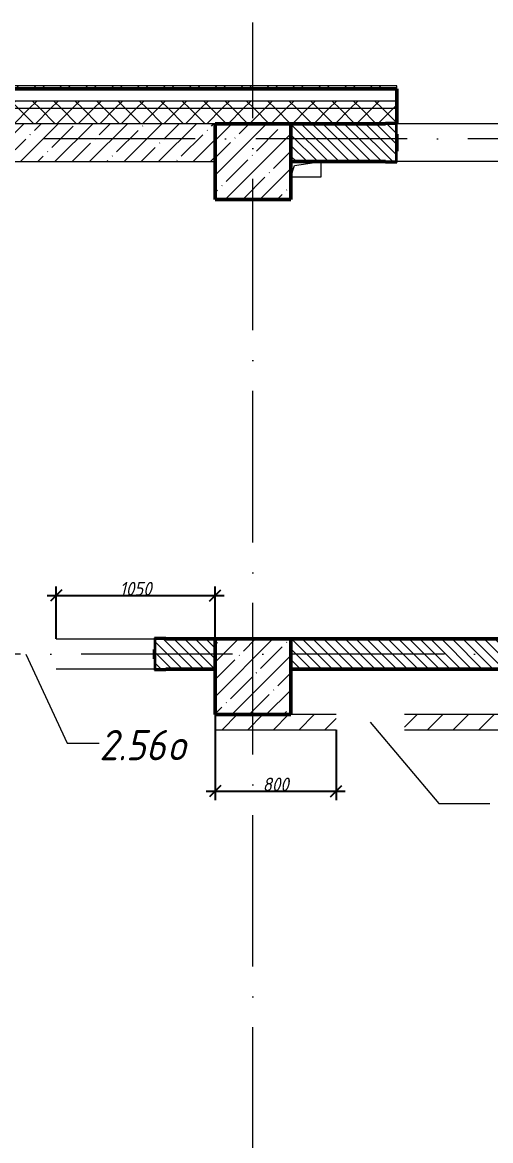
# Model space of a CAD drawing. Header units: millimetres. Extents: x -537608 to 253996, y -217170 to 186033.
# Drawn here: x -160122 to -157027, y -53969 to -46588 of the extents above; entities that cross this region are included whole.
import ezdxf

# ---------------------------------------------------------------- set-up
doc = ezdxf.new("R2010")
doc.units = ezdxf.units.MM
doc.linetypes.add('50_200_ШТРИХ_1Т_ш5_п1_п1_', pattern=[1400, 1000, -200, 0, -200])
for name, color, linetype, lineweight in [('A-____-____-DIMS', 7, 'Continuous', 9), ('A-GENM-____-MCUT', 7, 'Continuous', 25), ('A-GENM-____-OTLN', 7, 'Continuous', 9), ('A-GENM-____-OTLN-1', 7, 'Continuous', 25), ('A-GLAZ-____-IDEN', 7, 'Continuous', 9), ('A-WALL-____-MCUT-1', 7, 'Continuous', 9), ('A-WALL-____-MCUT-2', 7, 'Continuous', 50), ('A-WALL-____-MCUT-3', 7, 'Continuous', 9), ('A-WALL-____-OTLN', 7, 'Continuous', 9), ('A-WALL-____-PATT-1', 7, 'Continuous', 9), ('A-WALL-FNSH-MCUT-1', 7, 'Continuous', 9), ('I-WALL-____-OTLN', 7, 'Continuous', 9), ('S-COLS-____-MCUT', 7, 'Continuous', 50), ('S-COLS-____-OTLN', 7, 'Continuous', 9), ('S-GRID-____-OTLN-1', 7, '50_200_ШТРИХ_1Т_ш5_п1_п1_', 9)]:
    doc.layers.add(name, color=color, linetype=linetype, lineweight=lineweight)
doc.styles.add('ISOCPEUR_I_7', font='isocpeui.ttf', dxfattribs={"width": 0.9, "height": 90})
doc.styles.add('ISOCPEUR_I_9', font='isocpeui.ttf', dxfattribs={"width": 0.9, "height": 250})
doc.dimstyles.new('ISO-1_8_0_9К_СРЕДНИЙ_Кладочные_2', dxfattribs={"dimscale": 304.8, "dimtxt": 89.638306, "dimasz": 0.246063, "dimexe": 0.19685, "dimexo": 0, "dimgap": 0, "dimtad": 1, "dimdec": 3, "dimrnd": 0.001, "dimdsep": 46, "dimtxsty": 'ISOCPEUR_I_7', "dimblk1": 'OBLIQUE', "dimblk2": 'OBLIQUE', "dimsah": 1, "dimcen": 0.09, "dimdle": 0.19685, "dimazin": 0, "dimtfac": 1, "dimtdec": 4, "dimtix": 1, "dimtmove": 1, "dimatfit": 3, "dimfxl": 1, "dimtvp": 1, "dimtolj": 1, "dimtzin": 0, "dimarcsym": 2})
pattern_1 = [(45, (-184647.67, -56738.29), (-70.71068, 70.71068), []), (135, (-184647.67, -56738.29), (-70.71068, -70.71068), [])]
pattern_2 = [(135, (-184647.673, -56738.29), (-35.35534, -35.35534), [])]

# ---------------------------------------------------------------- blocks, each defined once
blk = doc.blocks.new('BSC_Колонна _Прямоугольная - 500х500-V86-АР1_План отверстий 2 этажа в осях 1-64_А-ГГ')
at = {"layer": 'S-COLS-____-OTLN'}
h = blk.add_hatch(dxfattribs=at)
h.set_pattern_fill('FP_115', color=256, style=0, pattern_type=2)
h.set_pattern_definition([(45, (-26050, -5831.04), (-114.0493, 114.0493), []), (45, (-25935.95, -5831.04), (-114.0493, 114.0493), [201.613, -40.323, 3.353, -36.97])])
h.paths.add_polyline_path([(-250, -250), (250, -250), (250, 250), (-250, 250)], flags=0)
at = {"layer": 'S-COLS-____-MCUT'}
for p, q in [((250, 250), (-250, 250)), ((-250, 250), (-250, -250)), ((250, -250), (250, 250)), ((-250, -250), (250, -250))]:
    blk.add_line(p, q, dxfattribs=at)
blk = doc.blocks.new('BSC_Колонна _Прямоугольная - 500х500-V99-АР1_План отверстий 2 этажа в осях 1-64_А-ГГ')
at = {"layer": 'S-COLS-____-OTLN'}
h = blk.add_hatch(dxfattribs=at)
h.set_pattern_fill('FP_128', color=256, style=0, pattern_type=2)
h.set_pattern_definition([(45, (-26050, -9231.04), (-114.04925, 114.04925), []), (45, (-25935.95, -9231.04), (-114.04925, 114.04925), [201.613, -40.323, 3.353, -36.97])])
h.paths.add_polyline_path([(-250, -250), (250, -250), (250, 250), (-250, 250)], flags=0)
at = {"layer": 'S-COLS-____-MCUT'}
for p, q in [((250, 250), (-250, 250)), ((-250, 250), (-250, -250)), ((250, -250), (250, 250)), ((-250, -250), (250, -250))]:
    blk.add_line(p, q, dxfattribs=at)
blk = doc.blocks.new('Фахверк_СКБ_Уголок - 250_2700-27497298-АР1_План отверстий 2 этажа в осях 1-64_А-ГГ')
at = {"layer": 'A-GENM-____-MCUT'}
for p, q in [((200, 181), (125, 181)), ((125, 181), (125, 106)), ((131, 106), (131, 175)), ((131, 175), (200, 175)), ((200, 175), (200, 181)), ((125, 106), (131, 106)), ((131, -6), (125, -6)), ((125, -6), (125, -81)), ((131, -75), (131, -6)), ((125, -81), (200, -81)), ((200, -75), (131, -75)), ((200, -81), (200, -75))]:
    blk.add_line(p, q, dxfattribs=at)
blk = doc.blocks.new('Фахверк_СКБ_Уголок - 200_3960-28268576-АР1_План отверстий 2 этажа в осях 1-64_А-ГГ')
at = {"layer": 'A-GENM-____-MCUT'}
for p, q in [((200, 156), (125, 156)), ((125, 156), (125, 81)), ((131, 81), (131, 150)), ((131, 150), (200, 150)), ((200, 150), (200, 156)), ((125, 81), (131, 81)), ((131, 19), (125, 19)), ((125, 19), (125, -56)), ((131, -50), (131, 19)), ((125, -56), (200, -56)), ((200, -50), (131, -50)), ((200, -56), (200, -50))]:
    blk.add_line(p, q, dxfattribs=at)
blk = doc.blocks.new('AR_Отверстие прямоугольное _в плите_ - AR_Отверстие прямоугольное _в плите_-V166-АР1_План отверстий 2 этажа в осях 1-64_А-ГГ')
at = {"layer": 'A-GENM-____-OTLN'}
for p, q in [((-100, -50), (-75, 25)), ((-75, 25), (100, 50)), ((100, -50), (100, 50)), ((-100, -50), (100, -50))]:
    blk.add_line(p, q, dxfattribs=at)
blk = doc.blocks.new('_Oblique')
at = {"color": 0, "linetype": 'ByBlock', "lineweight": -2}
blk.add_line((-0.5, -0.5), (0.5, 0.5), dxfattribs=at)
blk = doc.blocks.new('*D2433')
at = {"layer": 'A-____-____-DIMS', "color": 0, "lineweight": -2, "transparency": 16777216}
for p, q in [((-158847.7, -51157.2), (-158847.7, -51722.9)), ((-158047.7, -51257.2), (-158047.7, -51722.9)), ((-158907.7, -51662.9), (-157987.7, -51662.9))]:
    blk.add_line(p, q, dxfattribs=at)
at = {"layer": 'Defpoints', "color": 0, "transparency": 16777216}
for p in [(-158847.7, -51157.2), (-158047.7, -51257.2), (-158047.7, -51662.9)]:
    blk.add_point(p, dxfattribs=at)
at = {"layer": 'A-____-____-DIMS', "color": 0, "lineweight": -2, "transparency": 16777216, "xscale": 75, "yscale": 75, "zscale": 75, "rotation": 180}
blk.add_blockref('_Oblique', (-158847.7, -51662.9), dxfattribs=at)
at = {"layer": 'A-____-____-DIMS', "color": 0, "lineweight": -2, "transparency": 16777216, "xscale": 75, "yscale": 75, "zscale": 75}
blk.add_blockref('_Oblique', (-158047.7, -51662.9), dxfattribs=at)
at = {"layer": 'A-____-____-DIMS', "color": 0, "transparency": 16777216, "insert": (-158447.7, -51617.9), "char_height": 90, "width": 409.578, "attachment_point": 5, "style": 'ISOCPEUR_I_7'}
blk.add_mtext('\\A1;800', dxfattribs=at)
blk = doc.blocks.new('*D2434')
at = {"layer": 'A-____-____-DIMS', "color": 0, "lineweight": -2, "transparency": 16777216}
for p, q in [((-159897.7, -50657.2), (-159897.7, -50311.2)), ((-158847.7, -50657.2), (-158847.7, -50311.2)), ((-159957.7, -50371.2), (-158787.7, -50371.2))]:
    blk.add_line(p, q, dxfattribs=at)
at = {"layer": 'Defpoints', "color": 0, "transparency": 16777216}
for p in [(-158847.7, -50371.2), (-159897.7, -50657.2), (-158847.7, -50657.2)]:
    blk.add_point(p, dxfattribs=at)
at = {"layer": 'A-____-____-DIMS', "color": 0, "lineweight": -2, "transparency": 16777216, "xscale": 75, "yscale": 75, "zscale": 75, "rotation": 180}
blk.add_blockref('_Oblique', (-159897.7, -50371.2), dxfattribs=at)
at = {"layer": 'A-____-____-DIMS', "color": 0, "lineweight": -2, "transparency": 16777216, "xscale": 75, "yscale": 75, "zscale": 75}
blk.add_blockref('_Oblique', (-158847.7, -50371.2), dxfattribs=at)
at = {"layer": 'A-____-____-DIMS', "color": 0, "transparency": 16777216, "insert": (-159372.7, -50326.2), "char_height": 90, "width": 504.733, "attachment_point": 5, "style": 'ISOCPEUR_I_7'}
blk.add_mtext('\\A1;1050', dxfattribs=at)

msp = doc.modelspace()

# ---------------------------------------------------------------- hatches: boundary and pattern name
at = {"layer": 'A-WALL-____-PATT-1'}
h = msp.add_hatch(dxfattribs=at)
h.set_pattern_fill('FP_3', color=256, style=0, pattern_type=2)
h.set_pattern_definition([(45, (-184647.67, -56738.29), (-85.5366, 85.5366), []), (45, (-184590.65, -56738.29), (-85.5366, 85.5366), [])])
h.paths.add_polyline_path([(-146332.6725, -47027.2474), (-146332.6725, -47007.2474), (-146847.6725, -47007.2474), (-146847.6725, -47027.2474)], flags=0)
h.paths.add_polyline_path([(-148647.6725, -47027.2474), (-148647.6725, -47007.2474), (-149847.6725, -47007.2474), (-149847.6725, -47027.2474), (-149312.0764, -47027.2474)], flags=0)
h.paths.add_polyline_path([(-157647.6725, -47027.2474), (-157647.6725, -47007.2474), (-160797.6725, -47007.2474), (-160797.6725, -47027.2474), (-159916.8621, -47027.2474)], flags=0)
h = msp.add_hatch(dxfattribs=at)
h.set_pattern_fill('FP_1', color=256, style=0, pattern_type=2)
h.set_pattern_definition(pattern_1)
h.paths.add_polyline_path([(-110297.6725, -47157.2474), (-110297.6725, -47107.2474), (-116647.6725, -47107.2474), (-116647.6725, -47157.2474), (-110427.862, -47157.2474)], flags=0)
h.paths.add_polyline_path([(-119265.1835, -47157.2474), (-118447.6725, -47157.2474), (-118447.6725, -47107.2474), (-119647.6725, -47107.2474), (-119647.6725, -47157.2474)], flags=0)
h.paths.add_polyline_path([(-121447.6725, -47157.2474), (-121447.6725, -47107.2474), (-122647.6725, -47107.2474), (-122647.6725, -47157.2474), (-121916.3799, -47157.2474)], flags=0)
h.paths.add_polyline_path([(-124447.6725, -47157.2474), (-124447.6725, -47107.2474), (-125647.6725, -47107.2474), (-125647.6725, -47157.2474), (-124567.5763, -47157.2474)], flags=0)
h.paths.add_polyline_path([(-127447.6725, -47157.2474), (-127447.6725, -47107.2474), (-128647.6725, -47107.2474), (-128647.6725, -47157.2474), (-128102.5049, -47157.2474)], flags=0)
h.paths.add_polyline_path([(-131647.6725, -47157.2474), (-130447.6725, -47157.2474), (-130447.6725, -47107.2474), (-131647.6725, -47107.2474)], flags=0)
h.paths.add_polyline_path([(-134647.6725, -47157.2474), (-133447.6725, -47157.2474), (-133447.6725, -47107.2474), (-134647.6725, -47107.2474)], flags=0)
h.paths.add_polyline_path([(-136939.8263, -47157.2474), (-136447.6725, -47157.2474), (-136447.6725, -47107.2474), (-137647.6725, -47107.2474), (-137647.6725, -47157.2474)], flags=0)
h.paths.add_polyline_path([(-139447.6725, -47157.2474), (-139447.6725, -47107.2474), (-140647.6725, -47107.2474), (-140647.6725, -47157.2474), (-140474.7549, -47157.2474)], flags=0)
h.paths.add_polyline_path([(-142447.6725, -47157.2474), (-142447.6725, -47107.2474), (-143647.6725, -47107.2474), (-143647.6725, -47157.2474), (-143125.9514, -47157.2474)], flags=0)
h.paths.add_polyline_path([(-146847.6725, -47157.2474), (-145447.6725, -47157.2474), (-145447.6725, -47107.2474), (-146847.6725, -47107.2474)], flags=0)
h.paths.add_polyline_path([(-148647.6725, -47157.2474), (-148647.6725, -47107.2474), (-149847.6725, -47107.2474), (-149847.6725, -47157.2474), (-149312.0764, -47157.2474)], flags=0)
h.paths.add_polyline_path([(-157647.6725, -47157.2474), (-157647.6725, -47107.2474), (-160817.6725, -47107.2474), (-160817.6725, -47157.2474), (-159916.8621, -47157.2474)], flags=0)
h = msp.add_hatch(dxfattribs=at)
h.set_pattern_fill('FP_1', color=256, style=0, pattern_type=2)
h.set_pattern_definition(pattern_1)
h.paths.add_polyline_path([(-110297.6725, -47257.2474), (-110297.6725, -47157.2474), (-116647.6725, -47157.2474), (-116647.6725, -47251.2474), (-116572.6725, -47251.2474), (-116572.6725, -47257.2474), (-110427.862, -47257.2474)], flags=0)
h.paths.add_polyline_path([(-119265.1835, -47257.2474), (-118522.6725, -47257.2474), (-118522.6725, -47251.2474), (-118447.6725, -47251.2474), (-118447.6725, -47157.2474), (-119647.6725, -47157.2474), (-119647.6725, -47251.2474), (-119572.6725, -47251.2474), (-119572.6725, -47257.2474)], flags=0)
h.paths.add_polyline_path([(-121522.6725, -47257.2474), (-121522.6725, -47251.2474), (-121447.6725, -47251.2474), (-121447.6725, -47157.2474), (-122647.6725, -47157.2474), (-122647.6725, -47251.2474), (-122572.6725, -47251.2474), (-122572.6725, -47257.2474), (-121797.6725, -47257.2474)], flags=0)
h.paths.add_polyline_path([(-125297.6725, -47257.2474), (-124522.6725, -47257.2474), (-124522.6725, -47251.2474), (-124447.6725, -47251.2474), (-124447.6725, -47157.2474), (-125647.6725, -47157.2474), (-125647.6725, -47251.2474), (-125572.6725, -47251.2474), (-125572.6725, -47257.2474), (-125451.3085, -47257.2474)], flags=0)
h.paths.add_polyline_path([(-128102.5049, -47257.2474), (-127522.6725, -47257.2474), (-127522.6725, -47251.2474), (-127447.6725, -47251.2474), (-127447.6725, -47157.2474), (-128647.6725, -47157.2474), (-128647.6725, -47251.2474), (-128572.6725, -47251.2474), (-128572.6725, -47257.2474)], flags=0)
h.paths.add_polyline_path([(-130797.6725, -47257.2474), (-130522.6725, -47257.2474), (-130522.6725, -47251.2474), (-130447.6725, -47251.2474), (-130447.6725, -47157.2474), (-131647.6725, -47157.2474), (-131647.6725, -47251.2474), (-131572.6725, -47251.2474), (-131572.6725, -47257.2474), (-131297.6725, -47257.2474)], flags=0)
h.paths.add_polyline_path([(-133797.6725, -47257.2474), (-133522.6725, -47257.2474), (-133522.6725, -47251.2474), (-133447.6725, -47251.2474), (-133447.6725, -47157.2474), (-134647.6725, -47157.2474), (-134647.6725, -47251.2474), (-134572.6725, -47251.2474), (-134572.6725, -47257.2474), (-134288.6299, -47257.2474)], flags=0)
h.paths.add_polyline_path([(-136522.6725, -47257.2474), (-136522.6725, -47251.2474), (-136447.6725, -47251.2474), (-136447.6725, -47157.2474), (-137647.6725, -47157.2474), (-137647.6725, -47251.2474), (-137572.6725, -47251.2474), (-137572.6725, -47257.2474), (-136939.8263, -47257.2474)], flags=0)
h.paths.add_polyline_path([(-139522.6725, -47257.2474), (-139522.6725, -47251.2474), (-139447.6725, -47251.2474), (-139447.6725, -47157.2474), (-140647.6725, -47157.2474), (-140647.6725, -47251.2474), (-140572.6725, -47251.2474), (-140572.6725, -47257.2474), (-139797.6725, -47257.2474)], flags=0)
h.paths.add_polyline_path([(-143572.6725, -47257.2474), (-142522.6725, -47257.2474), (-142522.6725, -47251.2474), (-142447.6725, -47251.2474), (-142447.6725, -47157.2474), (-143647.6725, -47157.2474), (-143647.6725, -47251.2474), (-143572.6725, -47251.2474)], flags=0)
h.paths.add_polyline_path([(-145797.6725, -47257.2474), (-145522.6725, -47257.2474), (-145522.6725, -47251.2474), (-145447.6725, -47251.2474), (-145447.6725, -47157.2474), (-146847.6725, -47157.2474), (-146847.6725, -47257.2474), (-146347.6725, -47257.2474)], flags=0)
h.paths.add_polyline_path([(-149312.0764, -47257.2474), (-148722.6725, -47257.2474), (-148722.6725, -47251.2474), (-148647.6725, -47251.2474), (-148647.6725, -47157.2474), (-149847.6725, -47157.2474), (-149847.6725, -47257.2474), (-149347.6725, -47257.2474)], flags=0)
h.paths.add_polyline_path([(-157722.6725, -47257.2474), (-157722.6725, -47251.2474), (-157647.6725, -47251.2474), (-157647.6725, -47157.2474), (-160817.6725, -47157.2474), (-160817.6725, -47257.2474), (-158347.6725, -47257.2474)], flags=0)
h = msp.add_hatch(dxfattribs=at)
h.set_pattern_fill('FP_25', color=256, style=0, pattern_type=2)
h.set_pattern_definition([(45, (-184647.67, -56738.29), (-114.0493, 114.0493), []), (45, (-184533.62, -56738.29), (-114.0493, 114.0493), [201.612, -40.322, 3.353, -36.97])])
h.paths.add_polyline_path([(-158847.6725, -47507.2474), (-158847.6725, -47257.2474), (-161097.6725, -47257.2474), (-161097.6725, -47507.2474), (-159916.8621, -47507.2474)], flags=0)
h = msp.add_hatch(dxfattribs=at)
h.set_pattern_fill('FP_6', color=256, style=0, pattern_type=2)
h.set_pattern_definition(pattern_2)
h.paths.add_polyline_path([(-157722.6725, -47507.2474), (-157653.6725, -47507.2474), (-157653.6725, -47438.2474), (-157647.6725, -47438.2474), (-157647.6725, -47326.2474), (-157653.6725, -47326.2474), (-157653.6725, -47257.2474), (-158347.6725, -47257.2474), (-158347.6725, -47507.2474)], flags=0)
h = msp.add_hatch(dxfattribs=at)
h.set_pattern_fill('FP_6', color=256, style=0, pattern_type=2)
h.set_pattern_definition(pattern_2)
h.paths.add_polyline_path([(-159241.6725, -50857.2474), (-158847.6725, -50857.2474), (-158847.6725, -50657.2474), (-159241.6725, -50657.2474), (-159241.6725, -50726.2474), (-159247.6725, -50726.2474), (-159247.6725, -50788.2474), (-159241.6725, -50788.2474), (-159241.6725, -50854.2474)], flags=0)
h.paths.add_polyline_path([(-161022.6725, -50857.2474), (-160953.6725, -50857.2474), (-160953.6725, -50788.2474), (-160947.6725, -50788.2474), (-160947.6725, -50726.2474), (-160953.6725, -50726.2474), (-160953.6725, -50657.2474), (-161797.6725, -50657.2474), (-161797.6725, -50857.2474), (-161684.3264, -50857.2474)], flags=0)
h.paths.add_polyline_path([(-162347.6725, -50857.2474), (-162197.6725, -50857.2474), (-162197.6725, -50657.2474), (-162347.6725, -50657.2474)], flags=0)
h = msp.add_hatch(dxfattribs=at)
h.set_pattern_fill('FP_6', color=256, style=0, pattern_type=2)
h.set_pattern_definition(pattern_2)
h.paths.add_polyline_path([(-155847.6725, -50857.2474), (-155847.6725, -50657.2474), (-158347.6725, -50657.2474), (-158347.6725, -50857.2474), (-156381.9335, -50857.2474)], flags=0)
h = msp.add_hatch(dxfattribs=at)
h.set_pattern_fill('FP_4', color=256, style=0, pattern_type=2)
h.set_pattern_definition([(45, (-184647.67, -56738.29), (-84.8528, 84.8528), [])])
h.paths.add_polyline_path([(-158047.6725, -51257.2474), (-158047.6725, -51157.2474), (-158847.6725, -51157.2474), (-158847.6725, -51257.2474), (-158347.6725, -51257.2474)], flags=0)
h.paths.add_polyline_path([(-157597.6725, -51257.2474), (-155747.6725, -51257.2474), (-155747.6725, -51157.2474), (-157597.6725, -51157.2474), (-157597.6725, -51198.9141)], flags=0)

# ---------------------------------------------------------------- linework, layer by layer
at = {"layer": 'A-GLAZ-____-IDEN'}
for p, q in [((-160097.6725, -50757.2474), (-159825.5304, -51346.0748)), ((-157822.6725, -51207.2474), (-157369.16, -51743.0748)), ((-159825.5304, -51346.0748), (-159613.0002, -51346.0748)), ((-157369.16, -51743.0748), (-157033.9251, -51743.0748))]:
    msp.add_line(p, q, dxfattribs=at)
at = {"layer": 'A-WALL-____-MCUT-1'}
for p, q in [((-158847.6725, -47257.2474), (-161997.6725, -47257.2474)), ((-161997.6725, -47507.2474), (-158847.6725, -47507.2474))]:
    msp.add_line(p, q, dxfattribs=at)
at = {"layer": 'A-WALL-____-MCUT-2'}
for p, q in [((-157647.6725, -47027.2474), (-160817.6725, -47027.2474)), ((-157647.6725, -47251.2474), (-157647.6725, -47027.2474)), ((-158347.6725, -47257.2474), (-157722.6725, -47257.2474)), ((-157647.6725, -47438.2474), (-157647.6725, -47326.2474)), ((-158347.6725, -47507.2474), (-157722.6725, -47507.2474)), ((-158847.6725, -50657.2474), (-159172.6725, -50657.2474)), ((-155847.6725, -50657.2474), (-158347.6725, -50657.2474)), ((-159247.6725, -50726.2474), (-159247.6725, -50788.2474)), ((-159172.6725, -50857.2474), (-158847.6725, -50857.2474)), ((-158347.6725, -50857.2474), (-155847.6725, -50857.2474))]:
    msp.add_line(p, q, dxfattribs=at)
at = {"layer": 'A-WALL-____-MCUT-3'}
for p, q in [((-157647.6725, -47107.2474), (-160817.6725, -47107.2474)), ((-157647.6725, -47157.2474), (-160817.6725, -47157.2474))]:
    msp.add_line(p, q, dxfattribs=at)
at = {"layer": 'A-WALL-____-OTLN'}
for p, q in [((-155847.6725, -47257.2474), (-157647.6725, -47257.2474)), ((-155847.6725, -47507.2474), (-157647.6725, -47507.2474))]:
    msp.add_line(p, q, dxfattribs=at)
at = {"layer": 'A-WALL-FNSH-MCUT-1'}
for p, q in [((-157647.6725, -47007.2474), (-160797.6725, -47007.2474)), ((-157647.6725, -47027.2474), (-157647.6725, -47007.2474)), ((-157647.6725, -47027.2474), (-157647.6725, -47027.2474)), ((-158847.6725, -51157.2474), (-158847.6725, -51257.2474)), ((-158047.6725, -51157.2474), (-158347.6725, -51157.2474)), ((-155847.6725, -51157.2474), (-157597.6725, -51157.2474)), ((-158847.6725, -51257.2474), (-158047.6725, -51257.2474)), ((-157597.6725, -51257.2474), (-155847.6725, -51257.2474))]:
    msp.add_line(p, q, dxfattribs=at)
at = {"layer": 'I-WALL-____-OTLN'}
for p, q in [((-159897.6725, -50657.2474), (-159247.6725, -50657.2474)), ((-159247.6725, -50857.2474), (-159897.6725, -50857.2474))]:
    msp.add_line(p, q, dxfattribs=at)
at = {"layer": 'S-GRID-____-OTLN-1'}
for p, q in [((-158597.6725, -61220.8957), (-158597.6725, -46587.75)), ((-80573.2659, -47357.2474), (-189093.2365, -47357.2474)), ((-94328.8852, -50757.2474), (-189316.4427, -50757.2474))]:
    msp.add_line(p, q, dxfattribs=at)

# ---------------------------------------------------------------- block references
at = {"layer": 'A-GENM-____-OTLN'}
msp.add_blockref('AR_Отверстие прямоугольное _в плите_ - AR_Отверстие прямоугольное _в плите_-V166-АР1_План отверстий 2 этажа в осях 1-64_А-ГГ', (-158247.6725, -47557.2474), dxfattribs=at)
at = {"layer": 'A-GENM-____-OTLN-1', "rotation": 180}
msp.add_blockref('Фахверк_СКБ_Уголок - 250_2700-27497298-АР1_План отверстий 2 этажа в осях 1-64_А-ГГ', (-157522.6725, -47332.2474), dxfattribs=at)
at = {"layer": 'A-GENM-____-OTLN-1'}
msp.add_blockref('Фахверк_СКБ_Уголок - 200_3960-28268576-АР1_План отверстий 2 этажа в осях 1-64_А-ГГ', (-159372.6725, -50807.2474), dxfattribs=at)
at = {"layer": 'S-COLS-____-OTLN'}
for name, p in [('BSC_Колонна _Прямоугольная - 500х500-V99-АР1_План отверстий 2 этажа в осях 1-64_А-ГГ', (-158597.6725, -47507.2474)), ('BSC_Колонна _Прямоугольная - 500х500-V86-АР1_План отверстий 2 этажа в осях 1-64_А-ГГ', (-158597.6725, -50907.2474))]:
    msp.add_blockref(name, p, dxfattribs=at)

# ---------------------------------------------------------------- texts
at = {"layer": 'A-GLAZ-____-IDEN', "char_height": 200, "attachment_point": 1, "style": 'ISOCPEUR_I_9'}
for s, insert, width in [('2.56', (-159613.0002, -51258.4602), 548.35425), ('\\fISOCPEUR|b0|i1|c204|p34|;\\W.9;о', (-159160.5627, -51258.4602), 158.734125)]:
    msp.add_mtext(s, dxfattribs=dict(at, insert=insert, width=width))

# ---------------------------------------------------------------- dimensions: what is measured, and where the dimension line sits
at = {"layer": 'A-____-____-DIMS'}
for base, p1, p2, override, picture, middle in [((-158847.6725, -50371.2324), (-159897.6725, -50657.2474), (-158847.6725, -50657.2474), {"dimpost": '<>', "dimfxl": 1050}, '*D2434', (-159372.6725, -50326.2324)), ((-158047.6725, -51662.9222), (-158847.6725, -51157.2474), (-158047.6725, -51257.2474), {"dimpost": '<>', "dimfxl": 806.225775}, '*D2433', (-158447.6725, -51617.9222))]:
    dim = msp.add_linear_dim(base=base, p1=p1, p2=p2, dimstyle='ISO-1_8_0_9К_СРЕДНИЙ_Кладочные_2', override=override, dxfattribs=at)
    dim.commit()
    dim.dimension.update_dxf_attribs({"geometry": picture, "text_midpoint": middle})

doc.saveas('drawing.dxf')
